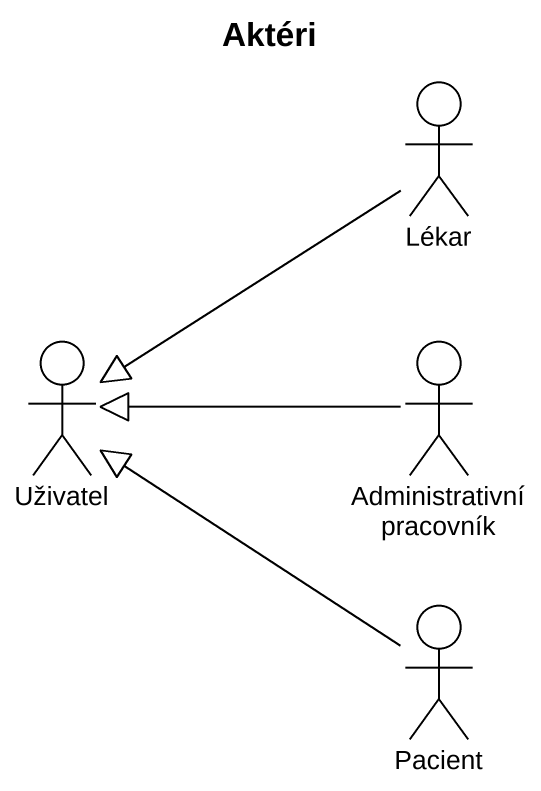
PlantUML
@startuml
title Aktéri
actor Lékar
actor Uživatel
actor "Administrativní pracovník" as Administrativní_pracovník
actor Pacient
Lékar --|> Uživatel
Administrativní_pracovník -left-|> Uživatel
Pacient -up-|> Uživatel
@enduml
